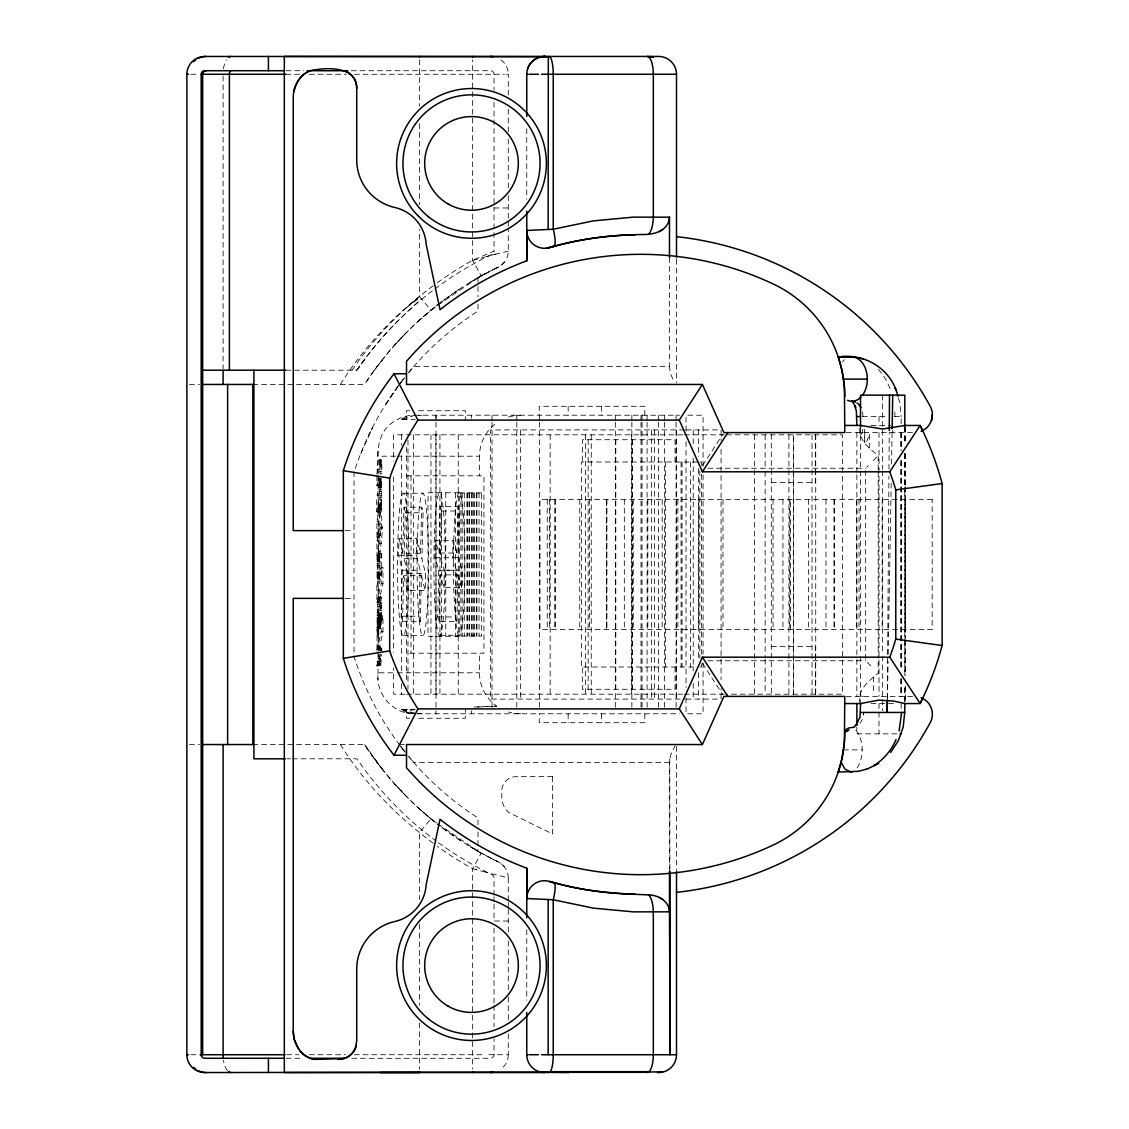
<?xml version="1.0" encoding="UTF-8"?>
<svg xmlns="http://www.w3.org/2000/svg" width="1129" height="1129" viewBox="0 0 1129 1129"><rect width="100%" height="100%" fill="white"/><g stroke="black" fill="none" stroke-linecap="round" stroke-linejoin="round"><path stroke-width="0.75" stroke-dasharray="5 3.75" d="M380.769 665.037L378.949 665.037L378.709 658.122L380.558 658.348L380.769 665.037L381.687 654.326M790.61 629.573L790.61 499.427M878.207 469.749L878.207 455.721C869.697 448.636 857.659 439.661 860.002 426.974M378.046 561.875C376.564 550.359 382.138 539.225 379.951 527.624L381.729 527.624C385.229 516.828 374.927 586.064 381.729 553.817L379.951 553.817L378.102 561.903L379.88 561.903M379.725 508.854L381.729 509.066L381.729 524.039L378.681 537.348L376.903 537.348L379.951 524.039L379.937 478.343M376.903 537.348L376.903 521.146L379.034 509.729L381.546 509.56L381.715 478.343M379.951 553.817L379.951 569.058L377.58 579.064L377.1 555.031L378.907 555.313L379.344 579.064L381.729 569.058L381.729 553.817M379.034 509.729L378.794 503.788L380.656 503.802L380.628 512.411L378.681 521.146L378.681 537.348M864.377 442.102L864.419 433.748M379.118 596.832L380.036 603.662L379.852 620.964L381.193 615.39L382.971 615.39L382.971 631.817L378.681 650.572L376.903 650.572L377.382 606.668L378.822 597.227L380.896 596.832L381.658 621.105L379.132 621.19C376.352 651.334 378.695 589.86 379.132 621.19M378.681 650.572L378.808 612.454L380.896 596.832M376.903 474.251C379.118 448.834 380.346 462.932 380.036 473.827L381.814 473.827C382.096 462.918 380.953 448.82 378.681 474.251M378.116 628.684C383.324 630.448 380.6 601.856 379.697 619.384L377.919 619.384M887.295 698.357L887.606 656.048M887.62 654.284L888.918 476.24M888.975 469.184L889.243 432.167M380.656 503.802L378.681 511.945L376.903 511.945C374.673 500.457 379.923 489.647 378.907 478.287M412.889 713.697C392.13 713.486 375.449 693.164 378.102 672.799L395.587 672.799M378.681 511.945C376.451 500.457 381.701 489.647 380.685 478.287M380.064 628.698L379.654 620.527M887.436 698.357L888.086 661.34M888.198 654.284L891.19 483.297M891.529 463.906L892.108 430.403M869.259 448.128L869.556 433.832M439.125 621.557L440.127 574.873L457.894 574.873L456.892 621.557L439.125 621.557A57.932 4.643 -90 0 1 437.742 616.942L438.744 570.258L435.004 557.74A57.932 4.643 -90 0 1 435.371 540.523L453.138 540.523L456.892 553.041L439.125 553.041L435.371 540.523M439.125 553.041L440.127 506.356L457.894 506.356A57.932 4.643 90 0 1 459.277 510.971L458.261 557.655L462.015 570.159A57.932 4.643 90 0 1 461.648 587.376L443.866 587.376L440.127 574.873M440.127 506.356A57.932 4.643 90 0 1 441.495 510.971L440.493 557.655L444.247 570.159A57.932 4.643 90 0 1 443.866 587.376M456.892 621.557A57.932 4.643 90 0 1 455.509 616.942L456.511 570.258L452.771 557.74A57.932 4.643 90 0 1 453.138 540.523M456.892 553.041L457.894 506.356M402.503 621.684L403.688 575.691L421.456 575.691L420.27 621.684L402.503 621.684A57.932 4.643 -90 0 1 401.134 616.194L402.333 570.201L398.636 555.355A57.932 4.643 -90 0 1 399.073 538.392L416.855 538.392L420.538 553.238L402.771 553.238L399.073 538.392M402.771 553.238L403.956 507.246L421.724 507.246A57.932 4.643 90 0 1 423.093 512.735L421.893 558.728L425.591 573.574A57.932 4.643 90 0 1 425.139 590.538L407.371 590.538L403.688 575.691M407.371 590.538A57.932 4.643 90 0 0 407.809 573.574L404.126 558.728L405.325 512.735A57.932 4.643 90 0 0 403.956 507.246M420.27 621.684A57.932 4.643 90 0 1 418.901 616.194L420.101 570.201L416.403 555.355A57.932 4.643 90 0 1 416.855 538.392M420.538 553.238L421.724 507.246M381.856 649.824L378.427 649.923L378.554 646.762L380.332 646.762L381.884 650.77M380.106 650.77L380.332 646.762M855.838 730.153C864.292 740.949 864.249 757.968 856.361 769.075M669.483 871.376L669.483 762.371L670.485 755.414L674.973 745.944M863.713 712.512L863.516 715.08L863.473 712.455M379.908 654.326L379.005 665.037M859.988 434.58L860.637 433.056L862.909 432.59M378.032 473.912C377.425 456.949 375.703 436.5 390.197 424.264C396.604 419.085 404.549 415.486 412.889 415.303M862.824 429.288L861.399 435.625M380.445 477.99L378.681 485.696L376.903 485.696L378.667 477.99M378.878 555.031L376.903 555.637L376.903 540.932L379.951 527.624M378.681 555.637L378.681 540.932L381.729 527.624M376.903 586.149L381.193 567.393L382.971 567.393L382.971 583.679L378.681 602.434L376.903 602.434L376.903 586.149L378.681 586.149L382.971 567.393M376.903 602.434L381.193 583.679L381.193 567.393M376.903 650.572L381.193 631.817L381.193 615.39M376.903 511.945L378.751 503.901M381.658 621.105L382.971 615.39M380.487 658.122L378.681 665.969L376.903 665.969L378.568 654.524M376.903 665.969L378.709 658.122M378.681 665.969L380.346 654.524M860.002 703.55C856.826 690.172 869.062 680.519 878.207 673.279L878.207 655.737M866.747 441.693L869.118 435.088M360.73 453.646L372.683 427.214L368.633 435.441M702.478 465.656L722.899 434.157M340.337 384.453C361.506 350.921 388.461 321.102 419.508 296.461A347.619 347.619 0 0 1 436.034 283.633M398.339 385.892L384.693 405.932L397.775 386.739M252.825 384.453L364.554 384.453C384.693 353.645 409.94 326.21 439.04 303.673M352.065 370.199C370.862 342.553 393.668 317.658 419.508 296.461L419.508 229.455M285.806 370.199L356.933 370.199C374.941 343.484 397.323 320.057 421.54 298.917M356.708 370.199L366.332 357.117M400.612 382.717L406.172 375.604M374.009 370.707L384.114 357.512M398.396 385.695L404.732 377.679M408.966 372.33L413.68 366.629L669.483 366.629L670.485 373.6L673.9 381.419M379.118 459.898L381.094 459.898M436.486 822.886L430.728 818.962L419.508 832.539L419.508 899.545M408.557 372.669L411.069 369.663M394.84 344.867L406.214 332.759M504.395 262.224L501.558 265.047M870.784 665.856L865.675 660.761L865.675 468.239L868.229 465.684M873.296 460.618L878.207 455.721M418.21 321.215L436.486 306.114M406.765 307.427L420.214 297.308M402.94 419.663L411.746 416.432M413.059 301.88L419.875 296.899M440.423 302.614L460.35 288.502M437.925 305.14L481.152 275.702L470.694 282.01L481.97 275.504M485.978 273.345L477.99 277.734L477.99 284.748M496.802 267.841L477.99 277.734L482.859 275.024L481.264 275.899L472.642 260.305L472.642 59.851M484.44 274.164L488.998 271.764M494.135 269.154L498.171 267.178A17.824 17.824 0 0 0 508.29 251.104L508.29 228.34M495.165 268.646L498.171 267.178A329.781 329.781 0 0 0 364.554 384.453M437.332 282.687A347.619 347.619 0 0 1 472.642 260.305L494.022 251.104L494.022 207.341M404.394 418.577L401.458 419.663M486.063 256.678L489.196 255.86M495.01 254.378L508.29 251.104M415.359 415.345L405.579 417.081L400.456 419.663L415.147 419.663M418.323 415.486L422.02 415.204M401.458 709.337L404.394 710.423L413.101 710.028M477.553 707.05L496.704 706.161A40.954 40.954 0 0 1 479.472 672.799L479.486 653.183M402.714 709.802L414.893 709.337M474.081 707.036L496.704 706.161M286.06 70.718L303.814 70.718M351.274 70.718L490.466 70.718A3.57 3.57 0 0 1 494.022 74.274L494.022 90.108M190.857 74.274L198.69 74.274M285.863 74.274L301.147 74.274M309.332 74.274L346.278 74.274M354.365 74.274L504.409 74.274M506.54 74.274L508.29 74.274L508.29 95.386M494.022 207.976L508.29 207.976M189.432 384.453L199.48 384.453M409.742 410.744L406.525 410.744L406.525 419.663M418.661 410.744L465.36 410.744L465.36 419.663M414.526 415.204L679.46 415.204M862.387 416.545L887.366 416.545M894.464 416.545L901.125 416.545L901.154 423.968M871.066 425.45L890.612 425.45M684.414 429.909L490.663 429.909L490.663 699.091L684.414 699.091M686.178 429.909L721.078 429.909L721.078 440.465M846.327 432.59L912.881 432.59M864.489 432.59L864.504 429.33M682.565 434.82L393.64 434.82L393.64 461.098M684.315 434.82L724.719 434.82M726.441 434.82L842.389 434.82L842.389 694.18L726.441 694.18M395.587 456.201L378.102 456.201L378.032 449.286M397.323 456.201L479.486 456.201A41.067 41.067 0 0 1 496.718 422.839M379.062 460.025L381.207 460.138M378.963 460.378L380.783 460.18M379.527 460.533L381.292 460.533M379.612 461.084L381.39 461.084M379.697 461.761L381.475 461.761M697.708 462.001L581.364 462.001L581.364 666.999L695.873 666.999M699.839 462.001L701.49 462.001L701.49 465.501M379.781 462.58L381.56 462.58M379.852 463.511L381.616 463.511M379.908 464.541L381.687 464.541M379.951 465.67L381.729 465.67M379.993 466.856L381.771 466.856M707.812 468.239L865.675 468.239M380.036 469.142L381.8 469.142M376.903 469.339L378.681 469.339M380.05 471.485L381.814 471.485M406.581 475.817L483.946 475.817L483.946 653.183L406.581 653.183M378.949 478.611L380.727 478.611M378.991 479.021L380.769 479.021M379.019 479.599L380.798 479.599M379.88 479.924L381.658 479.924M379.034 480.22L380.812 480.22M379.048 480.883L380.826 480.883M379.048 481.547L381.602 481.476M379.034 482.21L380.812 482.21M771.305 482.492L815.604 482.492L815.604 434.312M379.753 483L381.531 483M379.005 483.579L380.783 483.579M379.683 484.496L381.461 484.496M378.949 484.835L380.727 484.835M378.878 485.907L380.656 485.907M379.612 486.105L381.39 486.105M379.626 486.712L381.404 486.712M378.779 486.754L380.558 486.754M378.681 487.333L380.459 487.333M379.781 487.94L381.56 487.94M379.908 489.563L381.687 489.563M380.007 491.482L381.771 491.482M403.519 493.246L423.065 493.246A71.31 5.716 -90 0 1 427.581 603.196A71.31 5.716 -90 0 1 417.688 596.945A71.31 5.716 -90 0 1 423.065 493.246M380.064 493.613L381.828 493.613M376.903 495.081L378.681 495.081M380.078 495.857L381.856 495.857M380.064 497.536L381.842 497.536M380.05 499.216L381.828 499.216M380.021 500.881L381.8 500.881M379.979 502.49L381.757 502.49M378.921 503.957L381.715 504.056M378.963 504.197L380.741 504.197M379.005 504.536L380.783 504.536M379.034 504.945L381.673 505.03M379.062 505.637L380.84 505.637M379.866 505.975L381.644 505.975M379.09 506.356L380.868 506.356M379.824 506.921L381.602 506.921M379.09 507.119L380.868 507.119M379.09 507.881L381.56 507.838M379.076 508.614L380.854 508.614M379.739 509.334L381.517 509.334M378.991 510.745L380.769 510.745M441.495 510.971L459.277 510.971M378.921 511.649L380.699 511.649M378.85 512.411L380.628 512.411M405.325 512.735L423.093 512.735M378.765 513.018L380.544 513.018M376.903 521.146L378.681 521.146M379.951 524.039L381.729 524.039M345.347 530.63L354.026 530.63M376.903 540.932L378.681 540.932M379.951 543.232L381.729 543.232M378.215 551.107L379.993 551.107M378.088 552.053L379.866 552.053M377.975 553.337L379.753 553.337M377.89 554.903L379.669 554.903M377.142 555.313L378.907 555.313M398.636 555.355L416.403 555.355M377.128 555.863L378.907 555.863M377.834 556.668L379.612 556.668M377.044 557.613L378.822 557.613M435.004 557.74L458.261 557.655M377.806 558.545L379.584 558.545M404.126 558.728L421.893 558.728M377.806 559.165L379.584 559.165M376.973 559.448L378.751 559.448M377.82 559.786L379.584 559.786M377.834 560.365L379.612 560.365M377.862 560.859L379.64 560.859M377.905 561.282L379.683 561.282M376.903 561.353L380.064 561.409M377.975 561.663L379.979 561.734M376.846 563.3L378.624 563.3M376.804 565.29L378.582 565.29M379.951 569.058L381.729 569.058M402.333 570.201L420.101 570.201M444.247 570.159L462.015 570.159M438.744 570.258L456.511 570.258M376.804 571.923L378.582 571.923M376.832 572.812L378.61 572.812M376.86 573.673L378.638 573.673M407.809 573.574L425.591 573.574M376.888 574.506L378.667 574.506M376.931 575.282L378.709 575.282M376.973 576.016L378.751 576.016M377.001 576.524L378.779 576.524M377.044 576.99L378.822 576.99M377.086 577.399L378.864 577.399M377.128 577.752L378.907 577.752M377.171 578.048L378.949 578.048M377.89 578.443L379.669 578.443M377.312 578.641L379.09 578.641M377.749 578.881L379.527 578.881M377.453 578.979L379.344 579.064M381.193 583.679L382.971 583.679M378.822 597.227L381.094 597.058M379.499 597.721L381.277 597.721M378.568 597.961L380.332 597.961M345.347 598.37L354.026 598.37M379.683 598.807L381.461 598.807M378.314 599.033L380.078 599.033M379.838 600.289L381.616 600.289M378.06 600.445L379.838 600.445M377.834 602.166L379.612 602.166M379.965 602.096L381.743 602.096M380.036 603.662L381.814 603.662M377.594 604.227L379.372 604.227M380.078 605.327L381.856 605.327M377.382 606.668L379.161 606.668M380.12 607.077L381.884 607.077M380.12 608.856L381.898 608.856M377.185 609.42L378.963 609.42M380.106 610.634L381.884 610.634M377.03 612.454L378.808 612.454M380.078 612.68L381.856 612.68M378.596 613.484L380.642 613.4M378.907 613.555L380.685 613.555M378.963 613.795L380.741 613.795M378.441 613.993L380.783 614.105M379.048 614.501L380.826 614.501M378.3 614.839L381.814 614.698M379.09 614.952L380.868 614.952M379.118 615.46L380.896 615.46M376.903 615.714L378.681 615.714M378.159 615.968L380.925 616.025M401.134 616.194L418.901 616.194M379.161 616.617L381.757 616.66M437.742 616.942L455.509 616.942M379.175 617.253L380.953 617.253M378.046 617.365L379.824 617.365M376.846 617.761L378.624 617.761M377.975 618.339L380.967 618.255M379.923 618.579L381.701 618.579M379.175 619.256L380.953 619.256M376.818 619.849L378.596 619.849M379.161 620.244L380.939 620.244M377.876 620.527L381.616 620.541M379.852 620.964L381.63 620.964M377.834 621.726L380.882 621.627M376.804 621.966L378.582 621.966M379.09 622.079L380.868 622.079M379.062 622.686L380.826 622.686M377.806 622.968L379.584 622.968M379.019 623.279L380.798 623.279M377.806 623.801L379.584 623.801M376.818 624.083L378.582 624.083M378.949 624.393L380.713 624.393M377.806 624.662L379.584 624.662M377.82 625.494L380.628 625.41M376.832 626.2L378.61 626.2M377.848 626.285L380.544 626.299M377.876 626.99L380.431 627.061M377.933 627.611L379.711 627.611M376.86 627.823L380.346 627.668M377.989 628.105L380.261 628.147M378.046 628.472L380.163 628.5M376.903 629.375L378.681 629.375M376.973 630.815L378.751 630.815M381.193 631.817L382.971 631.817M377.072 632.071L378.836 632.071M377.171 633.129L378.949 633.129M377.185 633.75L378.963 633.75M377.157 634.075L378.935 634.075M376.903 635.161L378.681 635.161M439.618 635.26L459.164 635.26M402.94 635.683L422.486 635.683M771.305 646.508L815.604 646.508L815.604 694.688M378.483 646.959L380.261 646.959M378.427 647.51L380.205 647.51M379.273 647.806L381.052 647.806M378.398 648.286L380.177 648.286M378.398 649.161L381.8 649.119M378.554 646.762L380.05 649.429L381.828 649.429M380.092 650.276L381.87 650.276M378.779 658.348L380.558 658.348M378.822 658.786L380.586 658.786M378.822 659.35L380.6 659.35M707.812 660.761L865.675 660.761M376.903 661.763L378.681 661.763M378.822 663.104L380.6 663.104M378.822 663.556L380.6 663.556M378.836 663.993L380.614 663.993M378.85 664.459L380.628 664.459M378.878 664.727L380.854 664.656M378.921 664.91L380.812 664.896M699.839 666.999L701.49 666.999L701.49 663.499M397.323 672.799L479.486 672.799M404.888 694.18L393.64 694.18L393.64 667.902M406.638 694.18L682.565 694.18M684.315 694.18L724.719 694.18M846.327 696.41L914.532 696.41M686.178 699.091L721.078 699.091L721.078 688.535M871.066 703.55L894.676 703.55M415.147 709.337L400.456 709.337L405.579 711.919L415.359 713.655M416.954 713.796L679.46 713.796M409.742 718.256L406.525 718.256L406.525 709.337M418.661 718.256L465.36 718.256L465.36 709.337M896.934 733.85L856.869 733.85L856.869 727.118M189.432 744.547L199.48 744.547M252.825 744.547L364.554 744.547A329.781 329.781 0 0 0 436.288 823.182M399.313 744.547L404.563 744.547M843.518 749.896L862.09 749.896M287.091 758.801L290.576 758.801M292.326 758.801L356.933 758.801A344.049 344.049 0 0 0 436.274 841.119M669.483 762.371L413.68 762.371L408.557 756.317M508.29 921.024L494.022 921.024L494.022 903.779M190.857 1054.726L198.69 1054.726M286.71 1054.726L299.002 1054.726M309.332 1054.726L345.615 1054.726M354.365 1054.726L483.649 1054.726M488.829 1054.726L504.409 1054.726M506.54 1054.726L508.29 1054.726L508.29 1033.614M286.046 1058.282L303.207 1058.282M351.712 1058.282L490.466 1058.282A3.57 3.57 0 0 0 494.022 1054.726L494.022 1038.892M417.73 713.457L422.02 713.796M862.909 696.41L860.637 695.93L859.988 694.42M411.831 713.274L405.001 712.582L410.589 713.232M414.879 713.232L404.394 710.423M508.29 900.66L508.29 877.896L486.063 872.322M476.071 869.64L472.642 868.695A347.619 347.619 0 0 1 437.332 846.313M496.04 860.792L498.171 861.822A17.824 17.824 0 0 1 508.29 877.896M488.984 857.236L498.087 861.78A329.781 329.781 0 0 1 437.403 824.043M495.151 860.354L492.978 859.282M482.859 853.976L481.264 853.101L472.642 868.695L472.642 1069.149M460.35 840.498L440.423 826.386M437.925 823.86L481.152 853.298L470.694 846.99L477.99 851.266L477.99 831.974M382.957 770.034L364.554 744.547C384.679 775.369 409.968 802.761 439.04 825.327M430.869 818.793L418.21 807.785M501.558 863.953L504.395 866.776M394.84 784.133L406.214 796.241M419.508 296.461L430.869 310.207M402.093 748.217L406.172 753.396M400.499 745.973L404.732 751.321M408.952 756.656L411.069 759.337M374.009 758.293L384.114 771.488M400.612 746.269L403.984 750.658M340.337 744.547C361.506 778.079 388.461 807.898 419.508 832.539A347.619 347.619 0 0 0 436.034 845.367M702.478 663.344L711.002 676.497M711.806 677.739L722.899 694.843M898.416 398.001L899.855 402.799L901.125 416.545M457.894 574.873L461.648 587.376M421.456 575.691L425.139 590.538M862.485 411.817L863.022 416.545M894.747 411.887L895.001 416.545M873.338 676.836L873.465 693.502M864.743 432.167L864.786 442.624M904.781 427.214L904.781 443.062M904.795 453.618L904.795 488.815M904.795 490.579L904.851 641.949M904.851 643.699L904.865 675.382M860.524 426.875L860.538 469.184M860.538 470.948L860.594 654.284M860.594 656.048L860.608 701.885M669.765 758.787L669.906 871.517M905.543 499.427L905.543 629.573M905.331 427.214L905.331 443.062M905.331 453.618L905.331 485.301M905.331 487.051L905.331 638.421M905.331 640.185L905.331 675.382M905.331 685.938L905.331 701.786M904.823 426.875L904.823 442.737M904.837 453.308L904.837 485.018M904.837 486.782L904.865 638.337M904.865 640.101L904.865 675.354M901.337 432.59L901.337 450.175M901.337 460.731L901.337 668.269M901.337 678.825L901.337 696.41M901.168 432.59L901.168 450.175M901.168 460.731L901.168 668.269M901.168 678.825L901.168 696.41M901.168 703.55L901.168 710.282M900.886 432.59L900.886 450.175M900.886 460.731L900.886 668.269M900.886 678.825L900.886 696.41M892.714 430.163L892.714 432.59M882.666 395.15L882.666 469.481M882.666 470.948L882.666 654.284M882.666 656.005L882.666 710.691M882.158 499.427L882.158 629.573M879.011 416.545L879.011 425.45M879.011 432.59L879.011 696.41M879.011 703.55L879.011 733.85M878.207 471.513L878.207 653.987M859.028 499.427L859.028 629.573M856.869 432.59L856.869 473.037M856.869 474.801L856.869 657.713M856.869 659.477L856.869 696.41M856.728 499.427L856.728 629.573M834.218 499.427L834.218 629.573M834.119 499.427L834.119 629.573M826.005 499.427L826.005 629.573M815.731 434.82L815.731 694.18M812.033 434.82L812.033 694.18M808.562 499.427L808.562 629.573M789.736 499.427L789.736 629.573M788.917 434.82L788.917 694.18M782.947 499.427L782.947 629.573M773.055 499.427L773.055 629.573M771.305 434.312L771.305 696.41M765.137 434.82L765.137 469.749M765.137 471.485L765.137 657.515M765.137 659.251L765.137 694.18M754.511 434.82L754.511 694.18M722.997 499.427L722.997 629.573M721.078 449.257L721.078 679.743M703.071 466.136L703.071 415.204L686.023 415.204L686.023 431.01M703.071 474.928L703.071 654.072M703.071 662.864L703.071 713.796L686.023 713.796L686.023 697.99M701.49 474.265L701.49 654.735M699.839 470.765L699.839 658.235M698.724 499.427L698.724 629.573M698.569 429.909L698.569 456.299M698.569 468.62L698.569 660.38M698.569 672.701L698.569 699.091M693.22 429.909L693.22 445.743M693.22 458.064L693.22 670.936M693.22 683.257L693.22 699.091M690.609 462.001L690.609 666.999M686.023 441.552L686.023 687.448M682.043 462.001L682.043 666.999M681.069 462.001L681.069 666.999M677.852 499.427L677.852 629.573M676.511 259.331L676.511 382.689M676.511 429.909L676.511 699.091M676.511 746.311L676.511 869.669M676.088 415.204L676.088 420.468M676.088 422.232L676.088 710.282M675.043 462.001L675.043 439.717L582.338 439.717L582.338 462.001M675.043 666.999L675.043 689.283L582.338 689.283L582.338 666.999M669.483 257.624L669.483 366.629M665.404 462.001L665.404 666.999M664.529 415.204L664.529 420.468M664.529 422.232L664.529 710.282M662.187 499.427L662.187 629.573M658.56 415.204L658.56 420.468M658.56 422.232L658.56 710.282M654.453 429.909L654.453 699.091M651.546 429.909L651.546 699.091M647.834 499.427L647.834 629.573M647.1 415.204L647.1 420.468M647.1 422.232L647.1 710.282M644.814 415.204L644.814 406.285L539.239 406.285L539.239 415.204M644.814 713.796L644.814 722.715L539.239 722.715L539.239 713.796M642.034 415.204L642.034 420.468M642.034 422.232L642.034 710.282M641.018 415.204L641.018 420.468M641.018 422.232L641.018 710.282M633.228 499.427L633.228 629.573M632.635 439.717L632.635 689.283M631.859 415.204L631.859 420.468M631.859 422.232L631.859 710.282M631.675 434.82L631.675 694.18M624.323 499.427L624.323 629.573M615.799 439.717L615.799 689.283M615.333 415.204L615.333 420.468M615.333 422.232L615.333 710.282M606.922 499.427L606.922 629.573M606.598 499.427L606.541 629.573L606.442 499.427M601.63 406.285L601.63 415.204M601.63 713.796L601.63 722.715M591.229 434.82L591.229 694.18M589.592 499.427L589.592 629.573M588.138 439.717L588.138 689.283M585.542 434.82L585.542 694.18M579.756 499.427L579.756 629.573M568.169 406.285L568.169 415.204M568.169 713.796L568.169 722.715M555.299 499.427L555.299 629.573M554.819 499.427L554.819 629.573M550.162 434.82L550.162 694.18M549.597 499.427L549.597 629.573M547.255 499.427L547.255 629.573M539.45 415.204L539.45 420.468M539.45 422.232L539.45 710.282M526.763 128.678L526.763 199.198M526.763 929.802L526.763 1000.322M520.525 429.909L520.525 699.091M516.814 415.204L516.814 420.468M516.814 422.232L516.814 710.282M508.29 109.287L508.29 132.051M508.29 139.05L508.29 188.077M508.29 195.656L508.29 219.59M508.29 221.34L508.29 226.59M508.29 902.41L508.29 907.66M508.29 909.409L508.29 933.344M508.29 940.923L508.29 989.95M508.29 996.949L508.29 1019.713M494.022 102.287L494.022 205.591M494.022 895.142L494.022 877.896A3.57 3.57 0 0 0 492.004 874.679A344.049 344.049 0 0 1 437.657 842.135M494.022 896.878L494.022 902.043M494.022 928.066L494.022 1003.709M494.022 1005.473L494.022 1026.571M492.032 415.204L492.032 420.468M492.032 422.232L492.032 710.282M479.486 456.201L479.486 475.817M479.049 492.936L479.049 636.064M477.99 286.498L477.99 297.026M477.99 304.04L477.99 311.054A301.26 301.26 0 0 0 409.559 371.469M477.99 824.96L477.99 817.946A301.26 301.26 0 0 1 409.559 757.531M476.946 492.936L476.946 636.064M476.325 492.936L476.325 636.064M474.335 492.936L474.335 636.064M473.714 492.936L473.714 636.064M472.232 492.936L472.232 636.064M471.597 415.204L471.597 418.182M471.612 492.936L471.612 636.064M471.597 710.818L471.597 713.796M469.608 492.936L469.608 636.064M469.001 492.936L469.001 636.064M467.505 492.936L467.505 636.064M466.898 492.936L466.898 636.064M464.287 492.936L464.287 636.064M462.184 492.936L462.184 636.064M460.9 492.936L460.9 636.064M458.233 434.82L458.233 694.18M445.772 492.752L445.772 636.248M441.51 492.752L441.51 636.248M439.929 434.82L439.929 694.18M436.02 415.204L436.02 420.468M436.02 422.232L436.02 710.282M435.949 415.204L435.949 418.182M435.907 434.82L435.992 694.18M435.949 710.818L435.949 713.796M430.953 434.82L430.953 694.18M419.508 59.851L419.508 106.013M419.508 123.654L419.508 204.772M419.508 924.228L419.508 1005.346M419.508 1022.987L419.508 1069.149M413.666 434.82L413.666 694.18M411.027 475.817L411.027 653.183M407.978 440.07L407.978 688.93M406.369 447.084L406.369 681.916M401.388 434.82L401.388 445.334M401.388 455.848L401.388 673.152M401.388 683.666L401.388 694.18M393.64 476.875L393.64 652.125M378.681 475.873L378.681 485.696M378.681 586.149L378.681 602.434M378.102 475.577L378.102 649.909M378.032 651.574L378.032 679.729M376.903 475.873L376.903 485.696M223.105 76.038L223.105 368.59M862.288 719.399A15.284 13.082 -90 0 1 859.889 723.266M878.348 369.465A59.583 43.015 90 0 1 890.315 389.491M405.184 752.168A301.26 301.26 0 0 1 400.936 746.706M399.892 745.323A301.26 301.26 0 0 1 354.026 656.655L354.026 472.345A301.26 301.26 0 0 1 405.184 376.832M842.375 361.844A22.143 15.326 -90 0 1 844.534 359.756M488.476 856.869A20.068 1.002 28.8 0 1 482.775 853.834M356.933 370.199A344.049 344.049 0 0 1 433.536 289.941M434.905 288.911A344.049 344.049 0 0 1 492.004 254.321A3.57 3.57 0 0 0 494.022 251.104M508.29 1054.726A17.824 17.824 0 0 1 500.937 1069.149M485.639 872.167A37.61 1.185 15.4 0 1 475.972 869.57M500.937 59.851A17.824 17.824 0 0 1 508.29 74.274M491.087 255.281A36.707 0.748 -15.1 0 1 497.226 253.729M472.656 260.39A37.991 1.2 -15.4 0 1 485.174 257.017M223.486 68.77A17.824 7.861 90 0 1 226.336 59.851M227.395 1070.602A17.824 7.861 -90 0 1 223.486 1060.23M520.61 713.796A41.223 41.223 0 0 1 508.53 711.99M508.53 417.024A41.067 41.067 0 0 1 520.61 415.246M434.115 545.561L433.903 563.95A71.31 5.716 -90 0 0 438.151 632.833A71.31 5.716 -90 0 0 444.572 599.612L445.334 563.95A71.31 5.716 90 0 0 441.1 495.081A71.31 5.716 90 0 0 434.679 528.301L434.115 545.561M397.803 542.612L397.521 560.859A71.31 5.716 -90 0 0 401.472 632.325A71.31 5.716 -90 0 0 408.035 603.196L408.938 568.07A71.31 5.716 -90 0 0 404.986 496.619A71.31 5.716 -90 0 0 398.424 525.733L397.803 542.612M459.277 492.752L428.004 492.752L428.004 636.248L459.277 636.248L459.277 492.752M481.66 492.936L455.566 492.936L455.566 636.064L481.66 636.064L481.66 492.936M932.173 499.427L539.972 499.427L539.972 629.573L932.173 629.573L932.173 499.427M381.715 648.78L379.951 648.78L381.757 648.893M552.617 776.639L516.066 776.639A14.268 14.268 0 0 0 501.812 790.893L501.812 797.13A20.505 20.505 0 0 0 508.699 812.457L552.617 834.021L552.617 776.639M904.879 701.786L904.865 685.938L904.879 701.786M793.532 694.18L793.532 434.82L793.489 694.18M463.215 614.374A71.31 5.716 -90 0 0 460.646 495.081A71.31 5.716 -90 0 0 453.646 582.409A71.31 5.716 -90 0 0 463.215 614.374"/><path stroke-width="1.5" d="M202.655 1054.726L202.655 74.274A3.57 3.556 -90 0 1 206.212 70.718M856.869 425.45L856.332 410.9L854.766 405.65L855.74 407.414L852.268 401.148M889.257 430.403L889.511 395.15M343.611 530.63L293.244 530.63L293.244 97.927C293.088 84.675 302.177 70.181 316.416 69.631C331.164 67.26 357.173 67.923 356.722 88.612L356.722 159.838A48.829 48.829 0 0 0 394.797 207.482A40.305 40.305 0 0 1 426.169 244.344L440.028 309.699A324.432 324.432 0 0 1 526.763 260.785L526.763 230.485L553.238 229.243L593.318 220.875L633.355 217.135L669.483 217.177L669.483 257.624M892.136 428.639L892.729 395.15M904.654 712.455L904.879 703.55L893.702 701.081L878.814 700.135L860.524 703.55M901.634 712.455L899.136 730.872M932.131 417.547L931.481 420.27L932.356 414.752A17.824 17.824 0 0 0 930.169 406.2A329.781 329.781 0 0 0 676.511 236.653M669.483 871.376L669.483 911.823L633.355 911.865L593.318 908.125L553.238 899.757L526.763 898.515L526.763 868.215A324.432 324.432 0 0 1 440.028 819.301L426.169 884.656A40.305 40.305 0 0 1 394.797 921.518A48.829 48.829 0 0 0 356.722 969.162L356.722 1040.388L355.903 1046.456A17.09 17.09 0 0 1 343.809 1058.565L316.416 1059.369A19.306 19.306 0 0 1 311.308 1058.677M932.356 414.752L931.919 418.647A17.824 17.824 0 0 1 921.095 431.334M860.608 703.649L859.988 717.183L855.951 725.368L857.377 723.802L854.526 726.356M669.483 217.177C668.961 230.358 654.199 234.917 643.093 234.479C612.948 234.987 582.804 238.318 553.718 246.432L552.18 246.856M866.395 769.131L858.604 771.305L838.24 772.053L841.909 758.773L844.407 741.951L844.788 696.41L723.915 696.41L702.393 744.547L406.525 744.547L406.525 767.72A310.179 310.179 0 0 0 773.28 844.986A124.783 124.783 0 0 0 844.788 732.142L848.952 730.096L844.788 731.338M838.41 771.544L838.903 770.034M293.963 90.927C295.939 82.205 301.471 73.964 310.066 70.718M356.214 1045.214C354.591 1053.78 346.236 1059.679 337.726 1059.369M527.638 68.77C529.924 61.615 537.037 56.351 544.587 56.45L540.255 57.057L541.807 56.676A17.824 17.824 0 0 0 526.763 74.274L526.763 116.499M702.393 744.547L679.277 708.899L702.393 657.191L889.765 657.191L920.121 703.55L904.202 703.55M922.633 698.371L920.121 703.55A311.957 311.957 0 0 0 942.122 645.492L942.122 483.508A311.957 311.957 0 0 0 920.121 425.45L904.202 425.45M406.525 755.245L394.007 755.245L417.913 708.899A265.611 265.611 0 0 1 389.688 650.883L389.688 478.117A265.611 265.611 0 0 1 417.913 420.101L394.007 373.755L406.525 373.755M417.913 420.101L679.277 420.101L702.393 384.453L723.915 432.59L844.788 432.59L844.407 387.162L842.093 371.06L838.678 358.302M679.277 420.101L702.393 471.809L727.824 432.59M890.626 752.493L898.317 740.765L903.158 727.118L904.724 712.455L860.608 712.455M889.765 657.191A265.611 265.611 0 0 0 895.777 639.113L895.777 489.887A265.611 265.611 0 0 0 889.765 471.809L920.121 425.45L922.633 430.629M548.327 56.45L548.158 229.469M547.057 56.45L546.041 57.057L549.668 56.676A17.824 4.234 -90 0 1 553.238 74.274L553.238 229.243A17.824 4.093 74.7 0 1 554.678 245.332L553.718 246.432L546.295 248.225L551.234 247.124M526.763 898.515A17.824 17.824 0 0 1 546.295 880.775L553.718 882.568L554.678 883.668A17.824 4.093 -74.7 0 1 553.238 899.757L553.238 1054.726A17.824 4.234 -90 0 1 550.317 1071.675L549.004 1072.55M659.28 231.643L662.525 229.808M647.086 1072.55L649.02 1071.675A17.824 6.238 -90 0 0 653.324 1054.726L653.324 912.063A17.824 6.238 89 0 0 648.483 894.874C616.589 893.674 584.526 891.6 553.718 882.568M551.7 246.997L554.678 245.332M866.635 769.286L878.771 763.402M854.681 726.991L850.631 727.739A22.143 11.459 -90 0 0 844.788 730.844M647.086 56.45L653.522 57.057L650.925 56.45M657.515 1072.55L662.638 1071.943L204.772 1072.55A17.866 17.866 0 0 1 186.864 1054.726L186.878 74.274A17.866 17.866 0 0 1 204.772 56.478L658.687 56.45A17.824 17.824 0 0 1 676.511 74.274L676.511 257.765M545.632 56.45L541.073 57.057L544.982 56.45M389.688 650.883L343.329 658.306L343.329 470.694A311.957 311.957 0 0 1 394.007 373.755M895.777 489.887L942.122 483.508M904.809 425.45L882.666 429.006L860.524 425.45M380.515 1072.55L419.508 1072.55L419.508 1071.675M284.353 70.718L204.772 70.718A3.57 3.57 0 0 0 201.188 74.274L201.202 1054.726A3.57 3.57 0 0 0 204.772 1058.282L284.325 1058.282M307.229 70.718L347.76 70.718M186.878 74.274L188.444 74.274M201.202 74.274L285.863 74.274M526.763 74.274L527.808 74.274M529.092 74.274L538.448 74.274M541.553 74.274L676.511 74.274M202.655 370.199L285.806 370.199M843.518 379.104L867.312 379.104A22.143 15.326 -90 0 1 862.824 394.769M202.246 384.453L253.856 384.453M702.393 384.453L406.525 384.453L406.525 361.28A310.179 310.179 0 0 1 773.28 284.014A124.783 124.783 0 0 1 844.788 396.858M856.911 416.545L859.917 416.545M844.788 425.45L861.131 425.45M702.393 471.809L889.765 471.809M343.611 598.37L293.244 598.37L293.244 1031.073C292.99 1044.311 302.191 1058.819 316.416 1059.369M844.788 703.55L861.131 703.55M417.913 708.899L679.277 708.899M900.081 733.85L901.168 733.85M202.246 744.547L253.856 744.547M285.341 758.801L253.912 758.801L253.912 370.199M186.878 1054.726L188.444 1054.726M200.129 1054.726L284.96 1054.726M526.763 1012.501L526.763 1054.726L527.808 1054.726M529.092 1054.726L538.448 1054.726M541.553 1054.726L676.511 1054.726L676.511 871.235M344.698 1058.282L310.066 1058.282L304.759 1055.53L299.947 1050.986M550.317 1071.675L649.02 1071.675M546.492 1072.55L546.041 1071.943L548.369 1072.55M648.074 1072.324L549.668 1072.324L568.889 1072.55M541.807 56.676L284.325 56.45L284.325 1072.55L545.49 1072.55M544.587 1072.55L541.807 1072.324A17.824 17.824 0 0 1 526.763 1054.726M897.936 396.392C892.164 369.635 864.87 352.502 838.254 357.004L838.635 358.133M851.986 401.261L855.401 402.009M648.483 894.874C658.122 894.987 669.257 901.196 669.483 911.823L670.146 1054.726L669.906 871.517M942.122 645.492L895.777 639.113M343.329 470.694L389.688 478.117M551.234 881.876L550.119 881.566M549.682 881.439L549.569 881.396A329.781 329.781 0 0 0 634.964 894.239M858.717 357.695L863.643 359.332M546.041 1071.943L547.72 1072.55M662.568 899.22L659.336 897.386M344.698 70.718C352.248 73.145 356.849 80.879 356.722 88.612M551.7 882.003L554.678 883.668M298.846 1049.194L294.26 1039.386L293.244 1031.073M702.393 657.191L727.824 696.41M895.043 388.235L896.017 389.999M841.105 762.216L844.901 769.075L850.631 772.038A22.143 11.459 90 0 0 852.423 771.77M860.524 426.875L860.524 395.15L904.823 395.15L904.823 426.875M856.869 703.55L856.869 725.439M548.158 899.531L548.158 1054.726M526.763 211.179L526.763 260.785M526.763 868.215L526.763 917.821M472.642 56.45L472.642 57.325M472.642 1071.675L472.642 1072.55M419.508 56.45L419.508 57.325M268.42 56.45L268.42 70.718M268.42 1058.282L268.42 1072.55M252.825 384.453L252.825 744.547M229.385 370.199L229.385 74.274A3.57 1.566 90 0 1 230.965 70.718M227.621 384.453L227.621 744.547M223.105 370.354L223.105 384.453M223.105 744.547L223.105 1054.726A17.824 7.861 -90 0 0 223.203 1057.506M896.073 739.509A59.583 50.988 -90 0 1 873.79 765.547M867.312 379.104A22.143 15.326 90 0 0 851.986 356.962A22.143 15.326 -90 0 0 849.403 357.272M860.99 397.027A22.143 15.326 -90 0 1 847.554 400.315M856.996 402.926A15.284 11.036 -90 0 1 860.919 407.555M921.095 697.666A17.824 17.824 0 0 1 930.169 722.8A329.781 329.781 0 0 1 676.511 892.347M634.964 234.761A329.781 329.781 0 0 0 549.527 247.604A17.824 17.824 0 0 1 526.763 230.485M394.007 755.245A311.957 311.957 0 0 1 343.329 658.306M648.483 234.126A17.824 6.238 -89 0 0 653.324 216.937L653.324 74.274A17.824 6.238 90 0 0 648.074 56.676M676.511 1054.726A17.824 17.824 0 0 1 658.687 1072.55M493.246 1072.324A17.824 17.824 0 0 1 490.466 1072.55M206.212 1072.55A17.824 17.754 -90 0 1 198.139 1070.602M195.769 1069.149A17.824 17.754 -90 0 1 193.652 1067.328M230.965 1072.55A17.824 7.861 -90 0 1 228.538 1071.675M490.466 56.45A17.824 17.824 0 0 1 493.246 56.676M228.538 57.325A17.824 7.861 90 0 1 230.965 56.45M193.652 61.672A17.824 17.754 90 0 1 195.769 59.851M198.139 58.398A17.824 17.754 90 0 1 206.212 56.45M887.281 700.121L887.182 712.455L887.408 700.121M854.385 357.23L838.254 357.004L854.385 357.23M448.1 203.954A46.811 46.811 0 0 0 518.324 163.409A46.811 46.811 0 0 0 448.1 122.863A46.811 46.811 0 0 0 448.1 203.954M428.371 216.683A68.544 68.544 0 0 0 539.21 174.134A68.544 68.544 0 0 0 446.943 99.408A68.544 68.544 0 0 0 428.371 216.683M418.563 216.345A74.867 74.867 0 0 0 543.825 182.785A74.867 74.867 0 0 0 452.122 91.082A74.867 74.867 0 0 0 418.563 216.345M448.1 1006.137A46.811 46.811 0 0 0 518.324 965.591A46.811 46.811 0 0 0 448.1 925.046A46.811 46.811 0 0 0 448.1 1006.137M428.371 1018.866A68.544 68.544 0 0 0 539.21 976.317A68.544 68.544 0 0 0 446.943 901.591A68.544 68.544 0 0 0 428.371 1018.866M434.072 1030.438A74.867 74.867 0 0 0 546.38 965.591A74.867 74.867 0 0 0 434.072 900.759A74.867 74.867 0 0 0 434.072 1030.438"/></g></svg>
